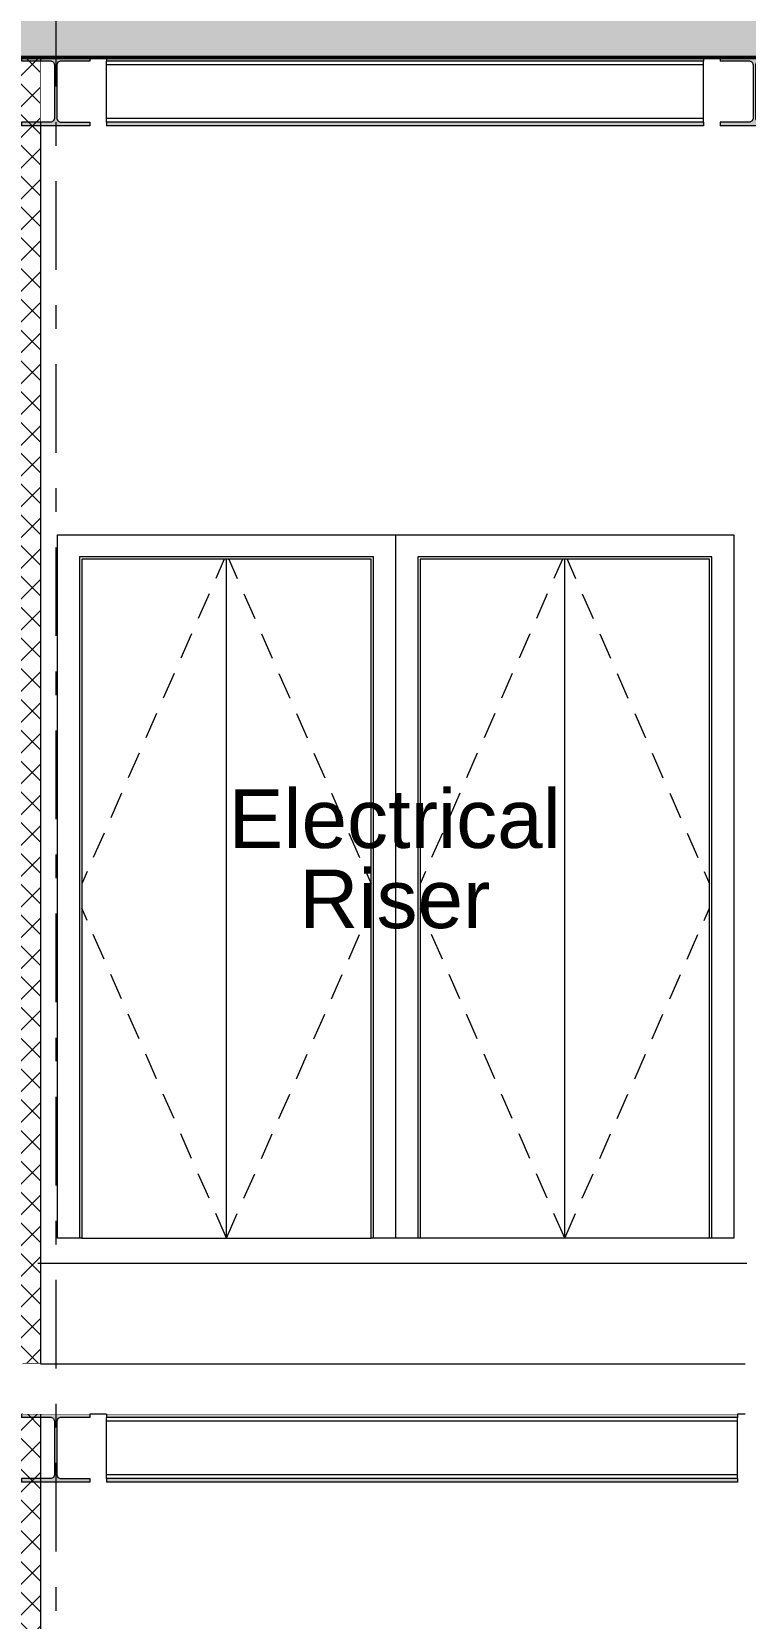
# Model space of a CAD drawing. Header units: millimetres. Extents: x -48147 to 1403542, y -455564 to 18123.
# Drawn here: x 1387775 to 1389905, y -447003 to -442265 of the extents above; entities that cross this region are included whole.
import ezdxf
from ezdxf.enums import TextEntityAlignment as Align

# ---------------------------------------------------------------- set-up
doc = ezdxf.new("R2010")
doc.units = ezdxf.units.MM
doc.header["$MEASUREMENT"] = 0
for name, pattern in [('Dashed', [2822.222233, 1411.111116, -1411.111116]), ('Double Dashed', [546.805537, 264.583325, -105.833328, 70.555556, -105.833328]), ('Wipeout_Contour', [1000, 0, -1000])]:
    doc.linetypes.add(name, pattern=pattern)
for name, color, linetype, lineweight, true_color in [('0_Pen_No__105', 7, 'Continuous', 15, 0xa6a6a6), ('A-230-M_FLOOR.IFC Import_Pen_No__109', 7, 'Continuous', 15, 0xa6a6a6), ('A-230-M_FLOOR.IFC Import_Pen_No__29', 7, 'Continuous', 50, 0x2a2a2a), ('New_A-15-MG_Structural_Grid_Phase_2_Pen_No__222', 7, 'Continuous', 13, 0x65af33), ('New_A-25-M_Wall_Int_Pen_No__107', 7, 'Continuous', 15, 0xa6a6a6), ('New_ArchiCAD Doors_Pen_No__63', 7, 'Continuous', 20, 0x606060)]:
    doc.layers.add(name, color=color, linetype=linetype, lineweight=lineweight, true_color=true_color)
for name, color, linetype in [('A-230-M_FLOOR.IFC Import', 7, 'Continuous'), ('New_A-15-MG_Structural_Grid_Phase_2', 7, 'Continuous'), ('New_A-20-M_Floor_Slab', 7, 'Continuous'), ('New_A-25-M_Wall_Int', 7, 'Continuous'), ('New_ArchiCAD Doors', 7, 'Continuous'), ('S-280-M_STRUCT_FRAME.IFC Import', 7, 'Continuous')]:
    doc.layers.add(name, color=color, linetype=linetype)
for name, color, linetype, lineweight in [('A-230-M_FLOOR.IFC Import_Pen_No__89', 8, 'Continuous', 20), ('A-95-P_Text_1_50_GA_Pen_No__1', 7, 'Continuous', 13), ('New_A-20-M_Floor_Slab_Pen_No__89', 8, 'Continuous', 20), ('New_A-25-M_Wall_Int_Pen_No__1', 7, 'Continuous', 13), ('New_ArchiCAD Doors_Pen_No__87', 8, 'Continuous', 20), ('S-280-M_STRUCT_FRAME.IFC Import_Pen_No__1', 7, 'Continuous', 13), ('S-280-M_STRUCT_FRAME.IFC Import_Pen_No__160', 5, 'Continuous', 200), ('S-280-M_STRUCT_FRAME.IFC Import_Pen_No__90', 8, 'Continuous', 20)]:
    doc.layers.add(name, color=color, linetype=linetype, lineweight=lineweight)
doc.styles.add('GENERATED_STYLE_2', font='')
doc.styles.get('GENERATED_STYLE_2').set_extended_font_data('Swis721 BT')
pattern_1 = [(270, (1418663.25, -449992.53), (86.60254, 0), [0, -50]), (270, (1418706.55, -450017.53), (86.60254, 0), [0, -50])]
pattern_2 = [(45, (1418663.25, -449992.53), (-45.96194, 45.96194), []), (135, (1418663.25, -449992.53), (45.96194, 45.96194), [])]

# ---------------------------------------------------------------- blocks, each defined once
blk = doc.blocks.new('Section Elem_10_1', base_point=(1418663.2, -449992.5))
at = {"color": 254, "linetype": 'Wipeout_Contour', "lineweight": 0, "ltscale": 5834945.731287112}
blk.add_wipeout([(1387801.3, -446242.5), (1389905.2, -446242.5), (1389905.2, -445942.5), (1387801.3, -445942.5)], dxfattribs=at).dxf.layer = 'New_A-20-M_Floor_Slab'
at = {"layer": 'New_A-20-M_Floor_Slab_Pen_No__89', "linetype": 'Continuous'}
blk.add_line((1387801.3, -445942.5), (1389905.2, -445942.5), dxfattribs=at)
blk = doc.blocks.new('Section Elem_66_1', base_point=(1418663.2, -449992.5))
at = {"color": 254, "linetype": 'Wipeout_Contour', "lineweight": 0, "ltscale": 5827999.334932434}
blk.add_wipeout([(1387646.3, -445942.5), (1387661.3, -445942.5), (1387661.3, -442342.5), (1387646.3, -442342.5)], dxfattribs=at).dxf.layer = 'New_A-25-M_Wall_Int'
at = {"layer": 'New_A-25-M_Wall_Int_Pen_No__107', "linetype": 'Continuous'}
h = blk.add_hatch(dxfattribs=at)
h.set_pattern_fill('Plaster_0001', color=256, style=0, pattern_type=2)
h.set_pattern_definition(pattern_1)
h.paths.add_polyline_path([(1387646.3, -445942.5), (1387661.3, -445942.5), (1387661.3, -442342.5), (1387646.3, -442342.5)])
at = {"color": 254, "linetype": 'Wipeout_Contour', "lineweight": 0, "ltscale": 7286034.480915708}
blk.add_wipeout([(1387661.3, -445942.5), (1387661.3, -446242.5), (1387801.3, -446242.5), (1387801.3, -442342.5), (1387661.3, -442342.5)], dxfattribs=at).dxf.layer = 'New_A-25-M_Wall_Int'
at = {"layer": 'New_A-25-M_Wall_Int_Pen_No__107', "linetype": 'Continuous'}
h = blk.add_hatch(dxfattribs=at)
h.set_pattern_fill('Concrete_Block_0001', color=256, style=0, pattern_type=2)
h.set_pattern_definition(pattern_2)
h.paths.add_polyline_path([(1387661.3, -445942.5), (1387661.3, -446242.5), (1387801.3, -446242.5), (1387801.3, -442342.5), (1387661.3, -442342.5)])
at = {"layer": 'New_A-25-M_Wall_Int_Pen_No__1', "linetype": 'Continuous'}
for p, q in [((1387646.3, -442342.5), (1387646.3, -442817.5)), ((1387801.3, -442342.5), (1387801.3, -446242.5)), ((1387646.3, -442842.5), (1387646.3, -445942.5)), ((1387801.3, -446242.5), (1387748.4, -446242.5))]:
    blk.add_line(p, q, dxfattribs=at)
at = {"layer": 'New_A-25-M_Wall_Int_Pen_No__1', "linetype": 'Continuous', "flags": 128}
blk.add_lwpolyline([(1387661.3, -442342.5), (1387661.3, -445942.5), (1387661.3, -445967.5), (1387661.3, -446242.5)], dxfattribs=at)
blk = doc.blocks.new('Section Elem_67_1', base_point=(1418663.2, -449992.5))
at = {"color": 254, "linetype": 'Wipeout_Contour', "lineweight": 0, "ltscale": 11653191.29249765}
blk.add_wipeout([(1387801.3, -442534.7), (1387832.6, -442534.7), (1387839.8, -442531.7), (1387842.8, -442524.5), (1387842.8, -442363.7), (1387839.8, -442356.5), (1387832.6, -442353.5), (1387801.3, -442353.5)], dxfattribs=at).dxf.layer = 'New_A-25-M_Wall_Int'
blk = doc.blocks.new('Section Elem_68_1', base_point=(1418663.2, -449992.5))
at = {"color": 254, "linetype": 'Wipeout_Contour', "lineweight": 0, "ltscale": 5833565.753369141}
blk.add_wipeout([(1388861.3, -443767.5), (1388861.3, -445867.5), (1388927.3, -445867.5), (1388927.3, -443833.5)], dxfattribs=at).dxf.layer = 'New_ArchiCAD Doors'
at = {"color": 254, "linetype": 'Wipeout_Contour', "lineweight": 0, "ltscale": 5837161.929163165}
blk.add_wipeout([(1389805.3, -445867.5), (1389871.3, -445867.5), (1389871.3, -443767.5), (1389805.3, -443833.5)], dxfattribs=at).dxf.layer = 'New_ArchiCAD Doors'
at = {"color": 254, "linetype": 'Wipeout_Contour', "lineweight": 0, "ltscale": 5834103.280708823}
blk.add_wipeout([(1389871.3, -443767.5), (1388861.3, -443767.5), (1388927.3, -443833.5), (1389805.3, -443833.5)], dxfattribs=at).dxf.layer = 'New_ArchiCAD Doors'
at = {"layer": 'New_ArchiCAD Doors_Pen_No__63', "linetype": 'Continuous'}
for p, q in [((1388861.3, -443767.5), (1389871.3, -443767.5)), ((1389871.3, -443767.5), (1389871.3, -445867.5))]:
    blk.add_line(p, q, dxfattribs=at)
at = {"color": 254, "linetype": 'Wipeout_Contour', "lineweight": 0, "ltscale": 5833729.13654048}
blk.add_wipeout([(1388934.3, -443840.5), (1388927.3, -443840.5), (1388927.3, -445867.5), (1388934.3, -445867.5)], dxfattribs=at).dxf.layer = 'New_ArchiCAD Doors'
at = {"color": 254, "linetype": 'Wipeout_Contour', "lineweight": 0, "ltscale": 5837047.203559412}
blk.add_wipeout([(1389798.3, -445867.5), (1389805.3, -445867.5), (1389805.3, -443840.5), (1389798.3, -443840.5)], dxfattribs=at).dxf.layer = 'New_ArchiCAD Doors'
at = {"color": 254, "linetype": 'Wipeout_Contour', "lineweight": 0, "ltscale": 8751223.98687817}
blk.add_wipeout([(1388927.3, -443840.5), (1388934.3, -443840.5), (1389798.3, -443840.5), (1389805.3, -443840.5), (1389805.3, -443833.5), (1388927.3, -443833.5)], dxfattribs=at).dxf.layer = 'New_ArchiCAD Doors'
at = {"color": 254, "linetype": 'Wipeout_Contour', "lineweight": 0, "ltscale": 5836211.007961765}
blk.add_wipeout([(1389798.3, -443840.5), (1389366.3, -443840.5), (1389366.3, -445867.5), (1389798.3, -445867.5)], dxfattribs=at).dxf.layer = 'New_ArchiCAD Doors'
at = {"layer": 'New_ArchiCAD Doors_Pen_No__63', "linetype": 'Continuous'}
for p, q in [((1389798.3, -445867.5), (1389798.3, -443840.5)), ((1389805.3, -445867.5), (1389805.3, -443833.5)), ((1389418.5, -443943.6), (1389450.6, -444016.8)), ((1389470.7, -444062.6), (1389502.8, -444135.9)), ((1389522.9, -444181.7), (1389555, -444255)), ((1389575.1, -444300.7), (1389607.3, -444374)), ((1389627.3, -444419.8), (1389659.5, -444493.1)), ((1389679.6, -444538.9), (1389711.7, -444612.1)), ((1389731.8, -444657.9), (1389763.9, -444731.2)), ((1389782.1, -444772.8), (1389798.3, -444809.5)), ((1389782.1, -444919.3), (1389798.3, -444882.5)), ((1389731.8, -445034.2), (1389763.9, -444960.9)), ((1389679.6, -445153.2), (1389711.7, -445079.9)), ((1389627.3, -445272.3), (1389659.5, -445199)), ((1389575.1, -445391.3), (1389607.3, -445318.1)), ((1389522.9, -445510.4), (1389555, -445437.1)), ((1389470.7, -445629.4), (1389502.8, -445556.2)), ((1389418.5, -445748.5), (1389450.6, -445675.2)), ((1389805.3, -445867.5), (1389798.3, -445867.5)), ((1389871.3, -445867.5), (1389805.3, -445867.5))]:
    blk.add_line(p, q, dxfattribs=at)
at = {"color": 254, "linetype": 'Wipeout_Contour', "lineweight": 0, "ltscale": 5834565.307663157}
blk.add_wipeout([(1388934.3, -443840.5), (1388934.3, -445867.5), (1389366.3, -445867.5), (1389366.3, -443840.5)], dxfattribs=at).dxf.layer = 'New_ArchiCAD Doors'
at = {"layer": 'New_ArchiCAD Doors_Pen_No__63', "linetype": 'Continuous'}
for p, q in [((1388927.3, -443833.5), (1388927.3, -445867.5)), ((1389805.3, -443833.5), (1388927.3, -443833.5)), ((1388934.3, -443840.5), (1388934.3, -445867.5)), ((1389798.3, -443840.5), (1388934.3, -443840.5)), ((1389359.3, -443840.5), (1389334.1, -443897.8)), ((1389366.3, -445867.5), (1389366.3, -443840.5)), ((1389373.3, -443840.5), (1389398.4, -443897.8)), ((1389314.1, -443943.6), (1389281.9, -444016.8)), ((1389261.8, -444062.6), (1389229.7, -444135.9)), ((1389209.6, -444181.7), (1389177.5, -444255)), ((1389157.4, -444300.7), (1389125.3, -444374)), ((1389105.2, -444419.8), (1389073.1, -444493.1)), ((1389053, -444538.9), (1389020.9, -444612.1)), ((1389000.8, -444657.9), (1388968.6, -444731.2)), ((1388950.4, -444772.8), (1388934.3, -444809.5)), ((1388950.4, -444919.3), (1388934.3, -444882.5)), ((1389000.8, -445034.2), (1388968.6, -444960.9)), ((1389053, -445153.2), (1389020.9, -445079.9)), ((1389105.2, -445272.3), (1389073.1, -445199)), ((1389157.4, -445391.3), (1389125.3, -445318.1)), ((1389209.6, -445510.4), (1389177.5, -445437.1)), ((1389261.8, -445629.4), (1389229.7, -445556.2)), ((1389314.1, -445748.5), (1389281.9, -445675.2)), ((1389366.3, -445867.5), (1389334.1, -445794.3)), ((1389366.3, -445867.5), (1389398.4, -445794.3)), ((1388927.3, -445867.5), (1388861.3, -445867.5)), ((1388934.3, -445867.5), (1388927.3, -445867.5))]:
    blk.add_line(p, q, dxfattribs=at)
at = {"layer": 'New_ArchiCAD Doors_Pen_No__87', "linetype": 'Continuous'}
blk.add_line((1389798.3, -445867.5), (1388934.3, -445867.5), dxfattribs=at)
blk = doc.blocks.new('Section Elem_74_1', base_point=(1418663.2, -449992.5))
at = {"color": 254, "linetype": 'Wipeout_Contour', "lineweight": 0, "ltscale": 37927147.69493311}
blk.add_wipeout([(1387801.3, -449992.5), (1387984.4, -449992.5), (1387984.4, -447892.5), (1389794.4, -447892.5), (1389794.4, -449992.5), (1389905.2, -449992.5), (1389905.2, -446392.5), (1389882.3, -446392.5), (1389882.3, -446403.5), (1389882.3, -446584.7), (1389882.3, -446595.7), (1387998.3, -446595.7), (1387998.3, -446584.7), (1387998.3, -446403.5), (1387998.3, -446392.5), (1387948.2, -446392.5), (1387948.2, -446403.5), (1387860.2, -446403.5), (1387853, -446406.5), (1387850, -446413.7), (1387850, -446574.5), (1387853, -446581.7), (1387860.2, -446584.7), (1387948.2, -446584.7), (1387948.2, -446595.7), (1387801.3, -446595.7)], dxfattribs=at).dxf.layer = 'New_A-25-M_Wall_Int'
at = {"color": 254, "linetype": 'Wipeout_Contour', "lineweight": 0, "ltscale": 11663073.35575702}
blk.add_wipeout([(1387801.3, -446403.5), (1387801.3, -446584.7), (1387832.6, -446584.7), (1387839.8, -446581.7), (1387842.8, -446574.5), (1387842.8, -446413.7), (1387839.8, -446406.5), (1387832.6, -446403.5)], dxfattribs=at).dxf.layer = 'New_A-25-M_Wall_Int'
blk = doc.blocks.new('Section Elem_75_1', base_point=(1418663.2, -449992.5))
at = {"color": 254, "linetype": 'Wipeout_Contour', "lineweight": 0, "ltscale": 5832958.038738085}
blk.add_wipeout([(1387646.3, -446392.5), (1387646.3, -449992.5), (1387661.3, -449992.5), (1387661.3, -446392.5)], dxfattribs=at).dxf.layer = 'New_A-25-M_Wall_Int'
at = {"layer": 'New_A-25-M_Wall_Int_Pen_No__107', "linetype": 'Continuous'}
h = blk.add_hatch(dxfattribs=at)
h.set_pattern_fill('Plaster_0001', color=256, style=0, pattern_type=2)
h.set_pattern_definition(pattern_1)
h.paths.add_polyline_path([(1387646.3, -446392.5), (1387646.3, -449992.5), (1387661.3, -449992.5), (1387661.3, -446392.5)])
at = {"color": 254, "linetype": 'Wipeout_Contour', "lineweight": 0, "ltscale": 5833253.034734625}
blk.add_wipeout([(1387661.3, -449992.5), (1387801.3, -449992.5), (1387801.3, -446392.5), (1387661.3, -446392.5)], dxfattribs=at).dxf.layer = 'New_A-25-M_Wall_Int'
at = {"layer": 'New_A-25-M_Wall_Int_Pen_No__107', "linetype": 'Continuous'}
h = blk.add_hatch(dxfattribs=at)
h.set_pattern_fill('Concrete_Block_0001', color=256, style=0, pattern_type=2)
h.set_pattern_definition(pattern_2)
h.paths.add_polyline_path([(1387661.3, -449992.5), (1387801.3, -449992.5), (1387801.3, -446392.5), (1387661.3, -446392.5)])
at = {"layer": 'New_A-25-M_Wall_Int_Pen_No__1', "linetype": 'Continuous'}
for p, q in [((1387646.3, -446392.5), (1387646.3, -449992.5)), ((1387661.3, -446392.5), (1387661.3, -449992.5)), ((1387801.3, -446392.5), (1387801.3, -449992.5))]:
    blk.add_line(p, q, dxfattribs=at)
blk = doc.blocks.new('Section Elem_117_1', base_point=(1418663.2, -449992.5))
at = {"color": 254, "linetype": 'Wipeout_Contour', "lineweight": 0, "ltscale": 5829718.402763954}
blk.add_wipeout([(1387851.3, -443767.5), (1387851.3, -445867.5), (1387917.3, -445867.5), (1387917.3, -443833.5)], dxfattribs=at).dxf.layer = 'New_ArchiCAD Doors'
at = {"color": 254, "linetype": 'Wipeout_Contour', "lineweight": 0, "ltscale": 5833314.335251017}
blk.add_wipeout([(1388795.3, -445867.5), (1388861.3, -445867.5), (1388861.3, -443767.5), (1388795.3, -443833.5)], dxfattribs=at).dxf.layer = 'New_ArchiCAD Doors'
at = {"color": 254, "linetype": 'Wipeout_Contour', "lineweight": 0, "ltscale": 5830254.976767001}
blk.add_wipeout([(1388861.3, -443767.5), (1387851.3, -443767.5), (1387917.3, -443833.5), (1388795.3, -443833.5)], dxfattribs=at).dxf.layer = 'New_ArchiCAD Doors'
at = {"layer": 'New_ArchiCAD Doors_Pen_No__63', "linetype": 'Continuous'}
for p, q in [((1387851.3, -445867.5), (1387851.3, -443767.5)), ((1387851.3, -443767.5), (1388861.3, -443767.5)), ((1388861.3, -443767.5), (1388861.3, -445867.5))]:
    blk.add_line(p, q, dxfattribs=at)
at = {"color": 254, "linetype": 'Wipeout_Contour', "lineweight": 0, "ltscale": 5829881.792589526}
blk.add_wipeout([(1387924.3, -443840.5), (1387917.3, -443840.5), (1387917.3, -445867.5), (1387924.3, -445867.5)], dxfattribs=at).dxf.layer = 'New_ArchiCAD Doors'
at = {"color": 254, "linetype": 'Wipeout_Contour', "lineweight": 0, "ltscale": 5833199.635098209}
blk.add_wipeout([(1388788.3, -445867.5), (1388795.3, -445867.5), (1388795.3, -443840.5), (1388788.3, -443840.5)], dxfattribs=at).dxf.layer = 'New_ArchiCAD Doors'
at = {"color": 254, "linetype": 'Wipeout_Contour', "lineweight": 0, "ltscale": 8745451.576502167}
blk.add_wipeout([(1388795.3, -443833.5), (1387917.3, -443833.5), (1387917.3, -443840.5), (1387924.3, -443840.5), (1388788.3, -443840.5), (1388795.3, -443840.5)], dxfattribs=at).dxf.layer = 'New_ArchiCAD Doors'
at = {"color": 254, "linetype": 'Wipeout_Contour', "lineweight": 0, "ltscale": 5832363.496054982}
blk.add_wipeout([(1388788.3, -443840.5), (1388356.3, -443840.5), (1388356.3, -445867.5), (1388788.3, -445867.5)], dxfattribs=at).dxf.layer = 'New_ArchiCAD Doors'
at = {"layer": 'New_ArchiCAD Doors_Pen_No__63', "linetype": 'Continuous'}
for p, q in [((1388788.3, -445867.5), (1388788.3, -443840.5)), ((1388795.3, -445867.5), (1388795.3, -443833.5)), ((1388408.5, -443943.6), (1388440.6, -444016.8)), ((1388460.7, -444062.6), (1388492.8, -444135.9)), ((1388512.9, -444181.7), (1388545, -444255)), ((1388565.1, -444300.7), (1388597.3, -444374)), ((1388617.3, -444419.8), (1388649.5, -444493.1)), ((1388669.6, -444538.9), (1388701.7, -444612.1)), ((1388721.8, -444657.9), (1388753.9, -444731.2)), ((1388772.1, -444772.8), (1388788.3, -444809.5)), ((1388772.1, -444919.3), (1388788.3, -444882.5)), ((1388721.8, -445034.2), (1388753.9, -444960.9)), ((1388669.6, -445153.2), (1388701.7, -445079.9)), ((1388617.3, -445272.3), (1388649.5, -445199)), ((1388565.1, -445391.3), (1388597.3, -445318.1)), ((1388512.9, -445510.4), (1388545, -445437.1)), ((1388460.7, -445629.4), (1388492.8, -445556.2)), ((1388408.5, -445748.5), (1388440.6, -445675.2)), ((1388795.3, -445867.5), (1388788.3, -445867.5)), ((1388861.3, -445867.5), (1388795.3, -445867.5))]:
    blk.add_line(p, q, dxfattribs=at)
at = {"color": 254, "linetype": 'Wipeout_Contour', "lineweight": 0, "ltscale": 5830717.907076503}
blk.add_wipeout([(1387924.3, -445867.5), (1388356.3, -445867.5), (1388356.3, -443840.5), (1387924.3, -443840.5)], dxfattribs=at).dxf.layer = 'New_ArchiCAD Doors'
at = {"layer": 'New_ArchiCAD Doors_Pen_No__63', "linetype": 'Continuous'}
for p, q in [((1387917.3, -443833.5), (1387917.3, -445867.5)), ((1388795.3, -443833.5), (1387917.3, -443833.5)), ((1387924.3, -443840.5), (1387924.3, -445867.5)), ((1388788.3, -443840.5), (1387924.3, -443840.5)), ((1388349.3, -443840.5), (1388324.1, -443897.8)), ((1388356.3, -445867.5), (1388356.3, -443840.5)), ((1388363.3, -443840.5), (1388388.4, -443897.8)), ((1388304.1, -443943.6), (1388271.9, -444016.8)), ((1388251.8, -444062.6), (1388219.7, -444135.9)), ((1388199.6, -444181.7), (1388167.5, -444255)), ((1388147.4, -444300.7), (1388115.3, -444374)), ((1388095.2, -444419.8), (1388063.1, -444493.1)), ((1388043, -444538.9), (1388010.9, -444612.1)), ((1387990.8, -444657.9), (1387958.6, -444731.2)), ((1387940.4, -444772.8), (1387924.3, -444809.5)), ((1387940.4, -444919.3), (1387924.3, -444882.5)), ((1387990.8, -445034.2), (1387958.6, -444960.9)), ((1388043, -445153.2), (1388010.9, -445079.9)), ((1388095.2, -445272.3), (1388063.1, -445199)), ((1388147.4, -445391.3), (1388115.3, -445318.1)), ((1388199.6, -445510.4), (1388167.5, -445437.1)), ((1388251.8, -445629.4), (1388219.7, -445556.2)), ((1388304.1, -445748.5), (1388271.9, -445675.2)), ((1388356.3, -445867.5), (1388324.1, -445794.3)), ((1388356.3, -445867.5), (1388388.4, -445794.3)), ((1387917.3, -445867.5), (1387851.3, -445867.5)), ((1387924.3, -445867.5), (1387917.3, -445867.5))]:
    blk.add_line(p, q, dxfattribs=at)
at = {"layer": 'New_ArchiCAD Doors_Pen_No__87', "linetype": 'Continuous'}
blk.add_line((1387924.3, -445867.5), (1388788.3, -445867.5), dxfattribs=at)
blk = doc.blocks.new('Section Elem_259_1', base_point=(1418663.2, -449992.5))
at = {"layer": 'S-280-M_STRUCT_FRAME.IFC Import_Pen_No__160', "linetype": 'Continuous', "lineweight": 0, "true_color": 0x00007f}
blk.add_hatch(color=176, dxfattribs=at).paths.add_polyline_path([(1387948.2, -446595.7), (1387948.2, -446584.7), (1387860.2, -446584.7), (1387853, -446581.7), (1387850, -446574.5), (1387850, -446413.7), (1387853, -446406.5), (1387860.2, -446403.5), (1387948.2, -446403.5), (1387948.2, -446392.5), (1387744.6, -446392.5), (1387744.6, -446403.5), (1387832.6, -446403.5), (1387839.8, -446406.5), (1387842.8, -446413.7), (1387842.8, -446574.5), (1387839.8, -446581.7), (1387832.6, -446584.7), (1387744.6, -446584.7), (1387744.6, -446595.7)])
at = {"layer": 'S-280-M_STRUCT_FRAME.IFC Import_Pen_No__1', "linetype": 'Continuous'}
for p, q in [((1387744.6, -446392.5), (1387744.6, -446403.5)), ((1387801.3, -446392.5), (1387748.4, -446392.5)), ((1387948.2, -446392.5), (1387801.3, -446392.5)), ((1387948.2, -446392.5), (1387948.2, -446403.5)), ((1387744.6, -446584.7), (1387744.6, -446595.7)), ((1387948.2, -446584.7), (1387948.2, -446595.7)), ((1387948.2, -446595.7), (1387744.6, -446595.7))]:
    blk.add_line(p, q, dxfattribs=at)
at = {"layer": 'S-280-M_STRUCT_FRAME.IFC Import_Pen_No__1', "linetype": 'Continuous', "flags": 128}
for points in [[(1387839.8, -446406.5), (1387832.6, -446403.5), (1387744.6, -446403.5)], [(1387839.8, -446406.5), (1387842.8, -446413.7), (1387842.8, -446574.5), (1387839.8, -446581.7)], [(1387853, -446406.5), (1387850, -446413.7), (1387850, -446574.5), (1387853, -446581.7)], [(1387948.2, -446403.5), (1387860.2, -446403.5), (1387853, -446406.5)], [(1387839.8, -446581.7), (1387832.6, -446584.7), (1387744.6, -446584.7)], [(1387853, -446581.7), (1387860.2, -446584.7), (1387948.2, -446584.7)]]:
    blk.add_lwpolyline(points, dxfattribs=at)
blk = doc.blocks.new('Section Elem_270_1', base_point=(1418663.2, -449992.5))
at = {"color": 254, "linetype": 'Wipeout_Contour', "lineweight": 0, "ltscale": 5835877.873426965}
blk.add_wipeout([(1387998.3, -446581.7), (1387998.3, -446584.7), (1389882.3, -446584.7), (1389882.3, -446581.7)], dxfattribs=at).dxf.layer = 'S-280-M_STRUCT_FRAME.IFC Import'
at = {"color": 254, "linetype": 'Wipeout_Contour', "lineweight": 0, "ltscale": 5835871.628966096}
blk.add_wipeout([(1387998.3, -446574.5), (1387998.3, -446581.7), (1389882.3, -446581.7), (1389882.3, -446574.5)], dxfattribs=at).dxf.layer = 'S-280-M_STRUCT_FRAME.IFC Import'
at = {"color": 254, "linetype": 'Wipeout_Contour', "lineweight": 0, "ltscale": 5835768.79119631}
blk.add_wipeout([(1387998.3, -446413.7), (1387998.3, -446574.5), (1389882.3, -446574.5), (1389882.3, -446413.7)], dxfattribs=at).dxf.layer = 'S-280-M_STRUCT_FRAME.IFC Import'
at = {"layer": 'S-280-M_STRUCT_FRAME.IFC Import_Pen_No__160', "linetype": 'Continuous', "lineweight": 0, "true_color": 0x00007f}
blk.add_hatch(color=176, dxfattribs=at).paths.add_polyline_path([(1389882.3, -446584.7), (1387998.3, -446584.7), (1387998.3, -446595.7), (1389882.3, -446595.7)])
at = {"layer": 'S-280-M_STRUCT_FRAME.IFC Import_Pen_No__1', "linetype": 'Continuous'}
for p, q in [((1387998.3, -446584.7), (1387998.3, -446595.7)), ((1389882.3, -446584.7), (1387998.3, -446584.7)), ((1389882.3, -446584.7), (1389882.3, -446595.7)), ((1389882.3, -446595.7), (1387998.3, -446595.7))]:
    blk.add_line(p, q, dxfattribs=at)
at = {"layer": 'S-280-M_STRUCT_FRAME.IFC Import_Pen_No__90', "linetype": 'Continuous'}
for p, q in [((1387998.3, -446581.7), (1387998.3, -446574.5)), ((1389882.3, -446574.5), (1387998.3, -446574.5)), ((1387998.3, -446584.7), (1387998.3, -446581.7)), ((1389882.3, -446581.7), (1389882.3, -446574.5)), ((1389882.3, -446584.7), (1389882.3, -446581.7))]:
    blk.add_line(p, q, dxfattribs=at)
at = {"color": 254, "linetype": 'Wipeout_Contour', "lineweight": 0, "ltscale": 5835665.954968837}
blk.add_wipeout([(1387998.3, -446406.5), (1387998.3, -446413.7), (1389882.3, -446413.7), (1389882.3, -446406.5)], dxfattribs=at).dxf.layer = 'S-280-M_STRUCT_FRAME.IFC Import'
at = {"color": 254, "linetype": 'Wipeout_Contour', "lineweight": 0, "ltscale": 5835659.713008163}
blk.add_wipeout([(1387998.3, -446403.5), (1387998.3, -446406.5), (1389882.3, -446406.5), (1389882.3, -446403.5)], dxfattribs=at).dxf.layer = 'S-280-M_STRUCT_FRAME.IFC Import'
at = {"layer": 'S-280-M_STRUCT_FRAME.IFC Import_Pen_No__160', "linetype": 'Continuous', "lineweight": 0, "true_color": 0x00007f}
blk.add_hatch(color=176, dxfattribs=at).paths.add_polyline_path([(1389882.3, -446392.5), (1387998.3, -446392.5), (1387998.3, -446403.5), (1389882.3, -446403.5)])
at = {"layer": 'S-280-M_STRUCT_FRAME.IFC Import_Pen_No__1', "linetype": 'Continuous'}
for p, q in [((1387998.3, -446392.5), (1387998.3, -446403.5)), ((1389882.3, -446392.5), (1387998.3, -446392.5)), ((1389882.3, -446392.5), (1389882.3, -446403.5)), ((1389882.3, -446403.5), (1387998.3, -446403.5))]:
    blk.add_line(p, q, dxfattribs=at)
at = {"layer": 'S-280-M_STRUCT_FRAME.IFC Import_Pen_No__90', "linetype": 'Continuous'}
for p, q in [((1387998.3, -446406.5), (1387998.3, -446403.5)), ((1387998.3, -446413.7), (1387998.3, -446406.5)), ((1387998.3, -446574.5), (1387998.3, -446413.7)), ((1389882.3, -446413.7), (1387998.3, -446413.7)), ((1389882.3, -446406.5), (1389882.3, -446403.5)), ((1389882.3, -446413.7), (1389882.3, -446406.5)), ((1389882.3, -446574.5), (1389882.3, -446413.7))]:
    blk.add_line(p, q, dxfattribs=at)
blk = doc.blocks.new('Section Elem_278_1', base_point=(1418663.2, -449992.5))
at = {"layer": 'S-280-M_STRUCT_FRAME.IFC Import_Pen_No__160', "linetype": 'Continuous', "lineweight": 0, "true_color": 0x00007f}
blk.add_hatch(color=176, dxfattribs=at).paths.add_polyline_path([(1387948.2, -442545.7), (1387948.2, -442534.7), (1387860.2, -442534.7), (1387853, -442531.7), (1387850, -442524.5), (1387850, -442363.7), (1387853, -442356.5), (1387860.2, -442353.5), (1387948.2, -442353.5), (1387948.2, -442342.5), (1387744.6, -442342.5), (1387744.6, -442353.5), (1387832.6, -442353.5), (1387839.8, -442356.5), (1387842.8, -442363.7), (1387842.8, -442524.5), (1387839.8, -442531.7), (1387832.6, -442534.7), (1387744.6, -442534.7), (1387744.6, -442545.7)])
at = {"layer": 'S-280-M_STRUCT_FRAME.IFC Import_Pen_No__1', "linetype": 'Continuous'}
for p, q in [((1387744.6, -442342.5), (1387744.6, -442353.5)), ((1387948.2, -442342.5), (1387948.2, -442353.5)), ((1387744.6, -442534.7), (1387744.6, -442545.7)), ((1387948.2, -442545.7), (1387744.6, -442545.7)), ((1387948.2, -442534.7), (1387948.2, -442545.7))]:
    blk.add_line(p, q, dxfattribs=at)
at = {"layer": 'S-280-M_STRUCT_FRAME.IFC Import_Pen_No__1', "linetype": 'Continuous', "flags": 128}
for points in [[(1387839.8, -442356.5), (1387832.6, -442353.5), (1387744.6, -442353.5)], [(1387839.8, -442356.5), (1387842.8, -442363.7), (1387842.8, -442524.5), (1387839.8, -442531.7)], [(1387853, -442356.5), (1387850, -442363.7), (1387850, -442524.5), (1387853, -442531.7)], [(1387948.2, -442353.5), (1387860.2, -442353.5), (1387853, -442356.5)], [(1387839.8, -442531.7), (1387832.6, -442534.7), (1387744.6, -442534.7)], [(1387853, -442531.7), (1387860.2, -442534.7), (1387948.2, -442534.7)]]:
    blk.add_lwpolyline(points, dxfattribs=at)
blk = doc.blocks.new('Section Elem_283_1', base_point=(1418663.2, -449992.5))
at = {"layer": 'S-280-M_STRUCT_FRAME.IFC Import_Pen_No__160', "linetype": 'Continuous', "lineweight": 0, "true_color": 0x00007f}
blk.add_hatch(color=176, dxfattribs=at).paths.add_polyline_path([(1390034.2, -442545.7), (1390034.2, -442534.7), (1389946.2, -442534.7), (1389939, -442531.7), (1389936, -442524.5), (1389936, -442363.7), (1389939, -442356.5), (1389946.2, -442353.5), (1390034.2, -442353.5), (1390034.2, -442342.5), (1389830.6, -442342.5), (1389830.6, -442353.5), (1389918.6, -442353.5), (1389925.9, -442356.5), (1389928.8, -442363.7), (1389928.8, -442524.5), (1389925.9, -442531.7), (1389918.6, -442534.7), (1389830.6, -442534.7), (1389830.6, -442545.7)])
at = {"layer": 'S-280-M_STRUCT_FRAME.IFC Import_Pen_No__1', "linetype": 'Continuous'}
for p, q in [((1389830.6, -442342.5), (1389830.6, -442353.5)), ((1390034.2, -442342.5), (1390034.2, -442353.5)), ((1389830.6, -442534.7), (1389830.6, -442545.7)), ((1390034.2, -442545.7), (1389830.6, -442545.7)), ((1390034.2, -442534.7), (1390034.2, -442545.7))]:
    blk.add_line(p, q, dxfattribs=at)
at = {"layer": 'S-280-M_STRUCT_FRAME.IFC Import_Pen_No__1', "linetype": 'Continuous', "flags": 128}
for points in [[(1389925.9, -442356.5), (1389918.6, -442353.5), (1389830.6, -442353.5)], [(1389925.9, -442356.5), (1389928.8, -442363.7), (1389928.8, -442524.5), (1389925.9, -442531.7)], [(1389939, -442356.5), (1389936, -442363.7), (1389936, -442524.5), (1389939, -442531.7)], [(1390034.2, -442353.5), (1389946.2, -442353.5), (1389939, -442356.5)], [(1389925.9, -442531.7), (1389918.6, -442534.7), (1389830.6, -442534.7)], [(1389939, -442531.7), (1389946.2, -442534.7), (1390034.2, -442534.7)]]:
    blk.add_lwpolyline(points, dxfattribs=at)
blk = doc.blocks.new('Section Elem_284_1', base_point=(1418663.2, -449992.5))
at = {"color": 254, "linetype": 'Wipeout_Contour', "lineweight": 0, "ltscale": 5830745.521872105}
blk.add_wipeout([(1387998.4, -442531.7), (1387998.4, -442534.7), (1389780.4, -442534.7), (1389780.4, -442531.7)], dxfattribs=at).dxf.layer = 'S-280-M_STRUCT_FRAME.IFC Import'
at = {"color": 254, "linetype": 'Wipeout_Contour', "lineweight": 0, "ltscale": 5830739.328430601}
blk.add_wipeout([(1387998.4, -442524.5), (1387998.4, -442531.7), (1389780.4, -442531.7), (1389780.4, -442524.5)], dxfattribs=at).dxf.layer = 'S-280-M_STRUCT_FRAME.IFC Import'
at = {"color": 254, "linetype": 'Wipeout_Contour', "lineweight": 0, "ltscale": 5830637.333730647}
blk.add_wipeout([(1387998.4, -442363.7), (1387998.4, -442524.5), (1389780.4, -442524.5), (1389780.4, -442363.7)], dxfattribs=at).dxf.layer = 'S-280-M_STRUCT_FRAME.IFC Import'
at = {"layer": 'S-280-M_STRUCT_FRAME.IFC Import_Pen_No__160', "linetype": 'Continuous', "lineweight": 0, "true_color": 0x00007f}
blk.add_hatch(color=176, dxfattribs=at).paths.add_polyline_path([(1389780.4, -442534.7), (1387998.4, -442534.7), (1387998.4, -442545.7), (1389780.4, -442545.7)])
at = {"layer": 'S-280-M_STRUCT_FRAME.IFC Import_Pen_No__1', "linetype": 'Continuous'}
for p, q in [((1387998.4, -442534.7), (1387998.4, -442545.7)), ((1389780.4, -442534.7), (1387998.4, -442534.7)), ((1389780.4, -442545.7), (1387998.4, -442545.7)), ((1389780.4, -442534.7), (1389780.4, -442545.7))]:
    blk.add_line(p, q, dxfattribs=at)
at = {"layer": 'S-280-M_STRUCT_FRAME.IFC Import_Pen_No__90', "linetype": 'Continuous'}
for p, q in [((1387998.4, -442531.7), (1387998.4, -442524.5)), ((1389780.4, -442524.5), (1387998.4, -442524.5)), ((1387998.4, -442534.7), (1387998.4, -442531.7)), ((1389780.4, -442531.7), (1389780.4, -442524.5)), ((1389780.4, -442534.7), (1389780.4, -442531.7))]:
    blk.add_line(p, q, dxfattribs=at)
at = {"color": 254, "linetype": 'Wipeout_Contour', "lineweight": 0, "ltscale": 5830535.340673024}
blk.add_wipeout([(1387998.4, -442356.5), (1387998.4, -442363.7), (1389780.4, -442363.7), (1389780.4, -442356.5)], dxfattribs=at).dxf.layer = 'S-280-M_STRUCT_FRAME.IFC Import'
at = {"color": 254, "linetype": 'Wipeout_Contour', "lineweight": 0, "ltscale": 5830529.150064218}
blk.add_wipeout([(1387998.4, -442353.5), (1387998.4, -442356.5), (1389780.4, -442356.5), (1389780.4, -442353.5)], dxfattribs=at).dxf.layer = 'S-280-M_STRUCT_FRAME.IFC Import'
at = {"layer": 'S-280-M_STRUCT_FRAME.IFC Import_Pen_No__160', "linetype": 'Continuous', "lineweight": 0, "true_color": 0x00007f}
blk.add_hatch(color=176, dxfattribs=at).paths.add_polyline_path([(1387998.4, -442342.5), (1387998.4, -442353.5), (1389780.4, -442353.5), (1389780.4, -442342.5)])
at = {"layer": 'S-280-M_STRUCT_FRAME.IFC Import_Pen_No__1', "linetype": 'Continuous'}
for p, q in [((1387998.4, -442342.5), (1387998.4, -442353.5)), ((1389780.4, -442353.5), (1387998.4, -442353.5)), ((1389780.4, -442342.5), (1389780.4, -442353.5))]:
    blk.add_line(p, q, dxfattribs=at)
at = {"layer": 'S-280-M_STRUCT_FRAME.IFC Import_Pen_No__90', "linetype": 'Continuous'}
for p, q in [((1387998.4, -442356.5), (1387998.4, -442353.5)), ((1387998.4, -442363.7), (1387998.4, -442356.5)), ((1387998.4, -442524.5), (1387998.4, -442363.7)), ((1389780.4, -442363.7), (1387998.4, -442363.7)), ((1389780.4, -442356.5), (1389780.4, -442353.5)), ((1389780.4, -442363.7), (1389780.4, -442356.5)), ((1389780.4, -442524.5), (1389780.4, -442363.7))]:
    blk.add_line(p, q, dxfattribs=at)
blk = doc.blocks.new('Section Elem_423_1', base_point=(1418663.2, -449992.5))
at = {"color": 254, "linetype": 'Wipeout_Contour', "lineweight": 0, "ltscale": 5835267.318058207}
blk.add_wipeout([(1387748.4, -446392.5), (1389982.4, -446392.5), (1389982.4, -446242.5), (1387748.4, -446242.5)], dxfattribs=at).dxf.layer = 'A-230-M_FLOOR.IFC Import'
at = {"layer": 'A-230-M_FLOOR.IFC Import_Pen_No__89', "linetype": 'Continuous'}
for p, q in [((1387801.3, -446242.5), (1389905.2, -446242.5)), ((1387948.2, -446392.5), (1387998.3, -446392.5)), ((1389882.3, -446392.5), (1389905.2, -446392.5))]:
    blk.add_line(p, q, dxfattribs=at)
blk = doc.blocks.new('Section Elem_438_1', base_point=(1418663.2, -449992.5))
at = {"color": 254, "linetype": 'Wipeout_Contour', "lineweight": 0, "ltscale": 5811732.559516553}
blk.add_wipeout([(1393658.2, -442342.5), (1393658.2, -442192.5), (1374305.2, -442192.5), (1374305.2, -442342.5)], dxfattribs=at).dxf.layer = 'A-230-M_FLOOR.IFC Import'
at = {"layer": 'A-230-M_FLOOR.IFC Import_Pen_No__109', "linetype": 'Continuous'}
h = blk.add_hatch(dxfattribs=at)
h.set_pattern_fill('Lightweight_Concrete_0001', color=256, style=0, pattern_type=2)
h.set_pattern_definition([(0, (1418663.25, -449992.53), (0, 389.7114), [24.375, -200.625]), (0, (1418775.75, -449797.67), (0, 389.7114), [24.375, -200.625]), (60, (1418663.25, -449992.53), (-337.5, 194.8557), [24.375, -200.625]), (60, (1418888.25, -449992.53), (-337.5, 194.8557), [24.375, -200.625]), (120, (1418687.62, -449992.53), (337.5, 194.8557), [24.375, -200.625]), (120, (1418912.62, -449992.53), (337.5, 194.8557), [24.375, -200.625]), (0, (1418663.25, -449955.03), (0, 75), [0, -75, 0, -112.5]), (45, (1418700.75, -449955.03), (-53.03301, 53.03301), [0, -56.25, 0, -93.75])])
h.paths.add_polyline_path([(1393658.2, -442342.5), (1393658.2, -442192.5), (1374305.2, -442192.5), (1374305.2, -442342.5)])
at = {"layer": 'A-230-M_FLOOR.IFC Import_Pen_No__29', "linetype": 'Continuous'}
for p, q in [((1387998.4, -442342.5), (1387948.2, -442342.5)), ((1389780.4, -442342.5), (1387998.4, -442342.5)), ((1389830.6, -442342.5), (1389780.4, -442342.5))]:
    blk.add_line(p, q, dxfattribs=at)
at = {"layer": 'A-230-M_FLOOR.IFC Import_Pen_No__29', "linetype": 'Continuous', "flags": 128}
for points in [[(1387948.2, -442342.5), (1387801.3, -442342.5), (1387744.6, -442342.5), (1387661.3, -442342.5), (1387646.3, -442342.5)], [(1390060.2, -442342.5), (1390045.2, -442342.5), (1390034.2, -442342.5), (1389905.2, -442342.5), (1389830.6, -442342.5)]]:
    blk.add_lwpolyline(points, dxfattribs=at)
blk = doc.blocks.new('Standard grid marker[2]_1', base_point=(1387846.3, -428587.9))
at = {"layer": 'New_A-15-MG_Structural_Grid_Phase_2_Pen_No__222', "linetype": 'Double Dashed'}
blk.add_line((1387846.3, -429587.9), (1387846.3, -452992.5), dxfattribs=at)
at = {"layer": 'New_A-15-MG_Structural_Grid_Phase_2_Pen_No__222', "style": 'GENERATED_STYLE_2'}
for tag, p in [('AC_MarkerText_1_0', (1387846.3, -428318.6)), ('AC_MarkerText_1_1', (1387846.3, -454223.2))]:
    blk.add_attdef(tag, text='', height=175, rotation=360, dxfattribs=at).set_placement(p, align=Align.MIDDLE_CENTER)
blk = doc.blocks.new('S-22 Building Section_STORY_MARKER', base_point=(1418663.2, -449992.5))
at = {"layer": '0_Pen_No__105', "linetype": 'Dashed', "ltscale": 0.1}
blk.add_line((1369166.1, -445942.5), (1399880.2, -445942.5), dxfattribs=at)

msp = doc.modelspace()

# ---------------------------------------------------------------- block references
at = {"layer": 'New_A-20-M_Floor_Slab'}
msp.add_blockref('Section Elem_10_1', (1418663.2, -449992.5), dxfattribs=at)
at = {"layer": 'New_A-25-M_Wall_Int'}
msp.add_blockref('Section Elem_74_1', (1418663.2, -449992.5), dxfattribs=at)
at = {"layer": 'New_ArchiCAD Doors'}
msp.add_blockref('Section Elem_68_1', (1418663.2, -449992.5), dxfattribs=at)
at = {"layer": 'S-280-M_STRUCT_FRAME.IFC Import'}
for name in ['Section Elem_284_1', 'Section Elem_283_1']:
    msp.add_blockref(name, (1418663.2, -449992.5), dxfattribs=at)

# ---------------------------------------------------------------- next in the draw order: block references
at = {"layer": 'New_A-25-M_Wall_Int'}
for name in ['Section Elem_66_1', 'Section Elem_75_1']:
    msp.add_blockref(name, (1418663.2, -449992.5), dxfattribs=at)
at = {"layer": 'New_ArchiCAD Doors'}
msp.add_blockref('Section Elem_117_1', (1418663.2, -449992.5), dxfattribs=at)
at = {"layer": 'S-280-M_STRUCT_FRAME.IFC Import'}
msp.add_blockref('Section Elem_270_1', (1418663.2, -449992.5), dxfattribs=at)

# ---------------------------------------------------------------- next in the draw order: block references
at = {"layer": 'New_A-25-M_Wall_Int'}
msp.add_blockref('Section Elem_67_1', (1418663.2, -449992.5), dxfattribs=at)
at = {"layer": 'S-280-M_STRUCT_FRAME.IFC Import'}
msp.add_blockref('Section Elem_259_1', (1418663.2, -449992.5), dxfattribs=at)

# ---------------------------------------------------------------- next in the draw order: texts
at = {"layer": 'A-95-P_Text_1_50_GA_Pen_No__1', "linetype": 'Continuous', "insert": (1388858.8, -444527.5), "char_height": 175, "width": 3634.245, "attachment_point": 2, "line_spacing_factor": 0.820315, "style": 'GENERATED_STYLE_2'}
msp.add_mtext('\\A1;{\\fSwis721 BT|b0|i0|c0|p34;Electrical\\P\\fSwis721 BT|b0|i0|c0|p34;Riser}', dxfattribs=at)

# ---------------------------------------------------------------- next in the draw order: block references
at = {"layer": 'A-230-M_FLOOR.IFC Import'}
msp.add_blockref('Section Elem_423_1', (1418663.2, -449992.5), dxfattribs=at)
at = {"layer": 'S-280-M_STRUCT_FRAME.IFC Import'}
msp.add_blockref('Section Elem_278_1', (1418663.2, -449992.5), dxfattribs=at)

# ---------------------------------------------------------------- next in the draw order: block references
at = {"layer": 'A-230-M_FLOOR.IFC Import'}
msp.add_blockref('Section Elem_438_1', (1418663.2, -449992.5), dxfattribs=at)

# ---------------------------------------------------------------- next in the draw order: block references
at = {"layer": 'New_A-15-MG_Structural_Grid_Phase_2', "color": 8, "linetype": 'Continuous', "lineweight": 15}
msp.add_blockref('Standard grid marker[2]_1', (1387846.3, -428587.9), dxfattribs=at)

# ---------------------------------------------------------------- next in the draw order: block references
at = {"linetype": 'Continuous', "lineweight": 0}
msp.add_blockref('S-22 Building Section_STORY_MARKER', (1418663.2, -449992.5), dxfattribs=at)

doc.saveas('drawing.dxf')
